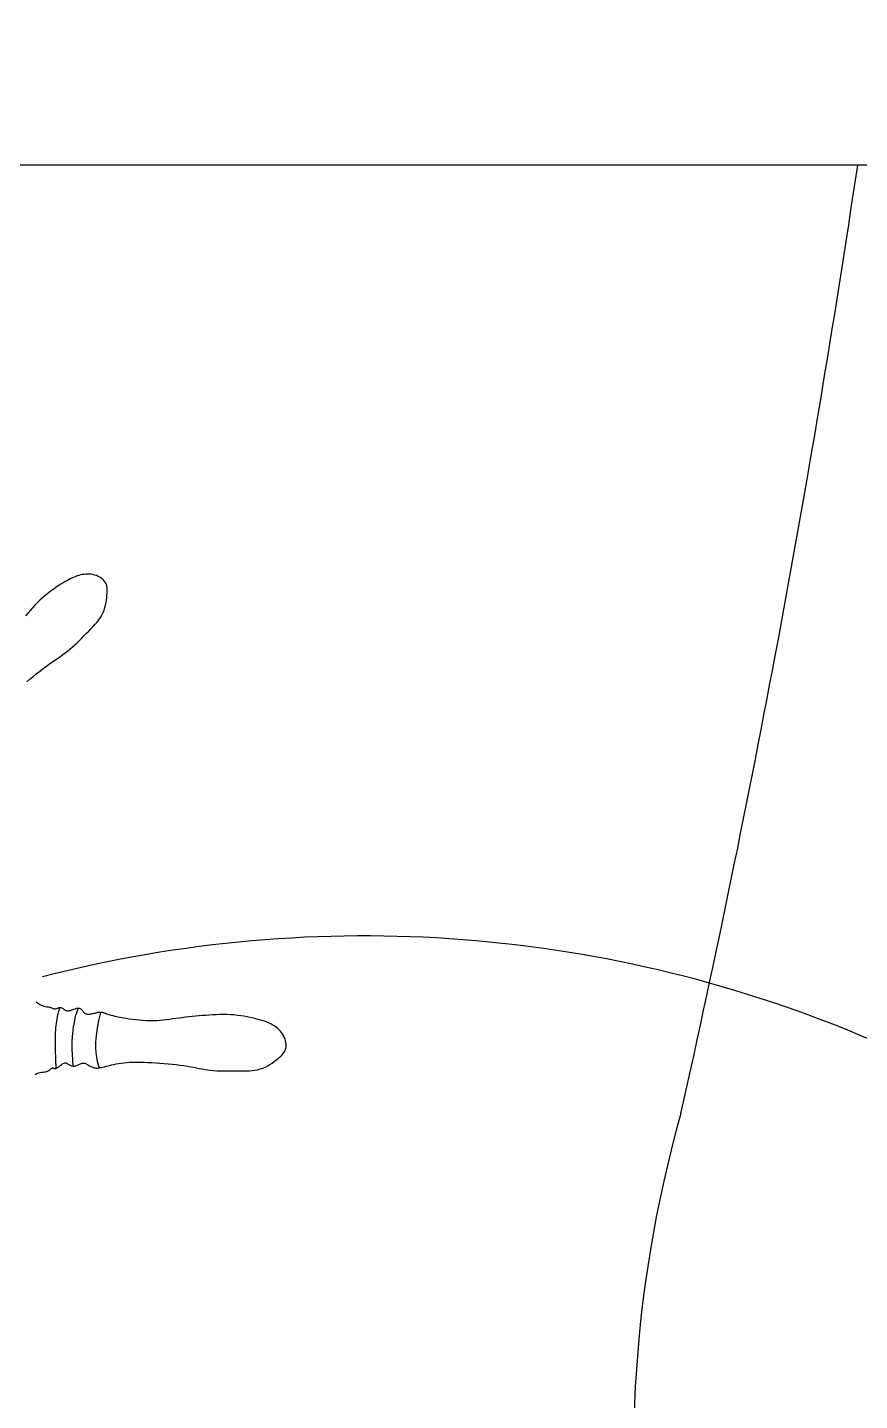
# Model space of a CAD drawing. Header units: inches. Extents: x 7.5 to 50, y 15.4 to 40.2.
# Drawn here: x 9.7707 to 9.897, y 21.3504 to 21.5588 of the extents above; entities that cross this region are included whole.
import ezdxf

# ---------------------------------------------------------------- set-up
doc = ezdxf.new("R2010")
doc.units = ezdxf.units.IN
doc.header["$MEASUREMENT"] = 0
doc.layers.add('02', color=2, linetype='Continuous')

msp = doc.modelspace()

# ---------------------------------------------------------------- linework, layer by layer
at = {"layer": '02'}
for points in [[(11.16826974418479, 23.56794742016897), (11.16826974418479, 21.53794742017013), (9.464629396372466, 21.53794742017013), (9.464629396372466, 23.56794742016897)], [(9.770650655538766, 21.45950172718691), (9.771125433542757, 21.45990891572107), (9.771602914012028, 21.46031109034917), (9.772079043365075, 21.46070420134598), (9.772549767554729, 21.46108419901535), (9.773011032999484, 21.46144703363203), (9.773458785652174, 21.46178865548533), (9.773888971931292, 21.46210501484999), (9.774298760383381, 21.46239386189806), (9.774690210395484, 21.46266014627432), (9.775066603249861, 21.46291061747721), (9.775431220694436, 21.46315202503425), (9.775787344709961, 21.46339111847298), (9.776138256345867, 21.4636346472918), (9.776487237815736, 21.46388936103282), (9.776837570634662, 21.46416200917989), (9.777191787767215, 21.46445753822005), (9.777549427044569, 21.46477368227458), (9.777909277747376, 21.46510637248245), (9.77827012915629, 21.46545153992444), (9.778630770784794, 21.46580511571043), (9.77898999191354, 21.4661630309212), (9.779346581590353, 21.46652121665208), (9.779699329328714, 21.46687560401293), (9.780046632322474, 21.46722320591758), (9.780385320582418, 21.46756536246645), (9.78071183203253, 21.46790449560755), (9.781022605062454, 21.46824302725978), (9.78131407689768, 21.46858337934206), (9.781582686160682, 21.46892797380239), (9.781824870775445, 21.46927923253057), (9.78203706843312, 21.46963957750373), (9.782216843026681, 21.47001037024271), (9.782366260695262, 21.47038873079251), (9.782488513314156, 21.47077071881464), (9.782586792758657, 21.47115239397059), (9.782664290904059, 21.47152981590731), (9.782724199392824, 21.4718990443154), (9.782769710333078, 21.47225613884181), (9.782804015367283, 21.47259715914803), (9.782829221845596, 21.4729189803849), (9.78284309971611, 21.4732217396169), (9.782842333703293, 21.47350638939785), (9.7828236092301, 21.47377388231067), (9.782783611253826, 21.47402517089464), (9.782719024731769, 21.47426120770357), (9.782626534854053, 21.47448294530583), (9.782502827043636, 21.47469133626979), (9.782345875673919, 21.47488693912707), (9.78215881348121, 21.47506873646595), (9.781946062385096, 21.47523531682342), (9.781712045003651, 21.47538526878012), (9.78146118325646, 21.47551718088759), (9.78119789952877, 21.4756296417119), (9.780926615740164, 21.47572123981914), (9.780651754275887, 21.47579056374631), (9.780377143570213, 21.47583677006438), (9.78010423695202, 21.47586128727668), (9.779833894032045, 21.47586611184776), (9.779566974421023, 21.47585324028584), (9.779304337962522, 21.47582466905548), (9.779046844034447, 21.47578239465034), (9.778795352480365, 21.47572841356411), (9.778550722911014, 21.47566472226132), (9.778312931577666, 21.47559269524314), (9.778078421992241, 21.47551121892426), (9.777842754074364, 21.47541855769774), (9.77760148797649, 21.47531297600032), (9.777350184083907, 21.47519273823961), (9.777084402316241, 21.47505610880868), (9.776799702825947, 21.47490135214426), (9.776491645532651, 21.47472673265398), (9.776157270693211, 21.47453090041487), (9.7757995382836, 21.47431404828345), (9.77542288791853, 21.47407675480023), (9.775031759911208, 21.47381959844748), (9.774630593876346, 21.47354315779481), (9.774223829661487, 21.47324801132451), (9.773815907114177, 21.47293473759161), (9.773411266547619, 21.47260391510751), (9.773013575044452, 21.47225641166111), (9.772623412352978, 21.47189425212233), (9.772240584990932, 21.47151975058038), (9.771864900174542, 21.47113522118267), (9.771496164654373, 21.47074297804753), (9.771134185413821, 21.47034533526418), (9.770778769669114, 21.46994460698003), (9.770429723937987, 21.46954310731341)], [(9.771939074895336, 21.39988913811354), (9.772116447375147, 21.39999906390691), (9.772414329503654, 21.40013558140451), (9.772680518957777, 21.40021788419941), (9.772918623681171, 21.40026172807226), (9.773132250686167, 21.40028286881822), (9.773325007450758, 21.40029706224701), (9.773500501452936, 21.40032006416838), (9.773661818862884, 21.40036401524518), (9.773809961085199, 21.40042659566931), (9.773945409380822, 21.40050187050034), (9.774068643380879, 21.40058390481241), (9.77418014411348, 21.40066676366511), (9.774280392141073, 21.40074451210345), (9.774369867560445, 21.40081121520158), (9.774449051399706, 21.40086093801907), (9.774518638658328, 21.40088943951665), (9.774580186274825, 21.40089925421595), (9.774635465391903, 21.40089461053973), (9.774686247617929, 21.40087973689621), (9.77473430409561, 21.4008588617227), (9.774781406433313, 21.40083621342743), (9.774829326239406, 21.40081602043316), (9.774879834889425, 21.40080251116266), (9.774934499566434, 21.40079920926033), (9.774994069985105, 21.40080681921351), (9.775059092133297, 21.40082534077479), (9.775130111766039, 21.40085477365316), (9.775207674405529, 21.40089511757211), (9.775292326039626, 21.40094637228427), (9.775384611957698, 21.4010085374986), (9.775485078380434, 21.40108161295317), (9.775593793527214, 21.40116484824936), (9.775708917570292, 21.4012544924855), (9.775828133611931, 21.40134604468145), (9.775949124521567, 21.40143500379887), (9.776069573401465, 21.40151686884307), (9.776187162888228, 21.40158713881934), (9.776299576316951, 21.40164131268936), (9.77640449655707, 21.40167488947296), (9.776500401594667, 21.40168475476927), (9.776588950348078, 21.40167334074173), (9.776672596153794, 21.4016444662058), (9.776753793279632, 21.40160194993329), (9.776834995527743, 21.40154961071054), (9.77691865623462, 21.40149126735302), (9.77700722990091, 21.40143073861797), (9.777103169630273, 21.4013718433354), (9.777208293364374, 21.40131803677028), (9.77732187187764, 21.40127132029117), (9.777442540549664, 21.40123333173066), (9.777568934061556, 21.40120570893593), (9.777699687094419, 21.40119008975413), (9.77783343479502, 21.40118811204699), (9.777968812077297, 21.40120141364711), (9.778104453389524, 21.40123163240165), (9.778239267454474, 21.40127917816532), (9.778373256600453, 21.40133954875015), (9.778506696266113, 21.40140701396118), (9.778639862355767, 21.40147584361799), (9.778773030773728, 21.40154030752561), (9.778906476958646, 21.40159467550362), (9.779040477047666, 21.4016332173716), (9.779175306479438, 21.40165020292003), (9.779311103788196, 21.4016415846792), (9.779447458493514, 21.40161004597864), (9.77958382274489, 21.40155995282945), (9.779719648226155, 21.40149567125733), (9.779854387319638, 21.40142156728795), (9.779987491942002, 21.40134200696153), (9.780118414242743, 21.40126135628922), (9.780246606371357, 21.40118398131123), (9.780371884391634, 21.40111361117412), (9.780495521188705, 21.40105142763893), (9.780619153794824, 21.40099797561667), (9.780744418543755, 21.40095379996016), (9.780872952700584, 21.40091944560951), (9.781006393297567, 21.40089545743209), (9.781146376668467, 21.40088238032437), (9.781294540311201, 21.4008807591828), (9.781452452572985, 21.4008908888001), (9.781621410087673, 21.4009120636703), (9.781802641269742, 21.40094332811092), (9.781997374300836, 21.40098372654135), (9.782206837595432, 21.40103230329365), (9.782432259568004, 21.40108810275812), (9.7826748684002, 21.40115016929591), (9.782935892739324, 21.40121754726821), (9.78321653794962, 21.40128907643626), (9.78351791928987, 21.40136277797243), (9.783841129434286, 21.40143646847824), (9.784187261057077, 21.40150796448248), (9.784557406366794, 21.40157508260123), (9.784952658270477, 21.40163563936327), (9.785374108743845, 21.40168745135558), (9.78582285092677, 21.40172833515059), (9.78629940845537, 21.4017566305785), (9.786802030210374, 21.40177277055879), (9.787328396267249, 21.40177771128325), (9.787876186934291, 21.40177240892914), (9.788443082519798, 21.4017578197028), (9.789026763332068, 21.40173489978148), (9.789624909446566, 21.40170460535698), (9.79023520093876, 21.40166789260653), (9.790854749777345, 21.40162555882959), (9.791478394339784, 21.40157776582888), (9.792100404663934, 21.40152451647115), (9.792715050321995, 21.40146581366677), (9.793316601584657, 21.40140166028247), (9.793899328256948, 21.40133205922863), (9.79445750037673, 21.40125701338653), (9.79498538774903, 21.40117652566656), (9.795479397564186, 21.40109100714577), (9.79594448608811, 21.40100250178617), (9.79638774580787, 21.40091346171645), (9.796816270374684, 21.40082633909439), (9.797237152508451, 21.40074358607777), (9.79765748562756, 21.40066765480984), (9.79808436245191, 21.40060099744839), (9.798524876632719, 21.40054606612208), (9.798984316452398, 21.400504567465), (9.799460753141894, 21.40047522595811), (9.799950453494667, 21.40045602055867), (9.800449684304176, 21.40044493022393), (9.800954712363882, 21.4004399338966), (9.801461804234414, 21.40043901053392), (9.80196722670923, 21.40044013910771), (9.802467246814622, 21.40044129854611), (9.802958618658586, 21.40044150986902), (9.803440048866896, 21.40044396228874), (9.803910730681373, 21.40045288710932), (9.804369858275159, 21.40047251559114), (9.804816625355734, 21.40050707900915), (9.80525022586341, 21.4005608086383), (9.80566985350567, 21.40063793578262), (9.806074702455653, 21.40074269168796), (9.80646401228848, 21.40087776191027), (9.806837207912459, 21.40103964895494), (9.807193759870707, 21.40122330960836), (9.80753313893917, 21.40142370067148), (9.807854815893798, 21.40163577890159), (9.808158261743365, 21.40185450108508), (9.808442946565329, 21.40207482400834), (9.808708341834127, 21.40229170444324), (9.808953727404578, 21.40250144263806), (9.809177623637943, 21.4027057126597), (9.809378359974353, 21.40290753206606), (9.80955426562111, 21.40310991837138), (9.809703670484005, 21.40331588913356), (9.809824904236002, 21.4035284618814), (9.809916296317233, 21.4037506541728), (9.80997617640066, 21.40398548350746), (9.810003506992935, 21.4042347770384), (9.809999784030943, 21.4044956001682), (9.80996713651809, 21.40476382790909), (9.809907693457781, 21.40503533525877), (9.809823583387761, 21.40530599722948), (9.809716935311435, 21.40557168881893), (9.80958987846504, 21.40582828501025), (9.80944454138632, 21.40607166084479), (9.80928303515072, 21.40629851277587), (9.809107397259204, 21.40650882319566), (9.808919647517605, 21.40670339599561), (9.808721805266096, 21.40688303502353), (9.80851589031051, 21.40704854418542), (9.808303921991019, 21.40720072731452), (9.808087920346289, 21.40734038831685), (9.80786990448366, 21.40746833105474), (9.807650829707264, 21.40758554411256), (9.807427394012912, 21.40769375500637), (9.807195230196221, 21.4077948759597), (9.806949971984132, 21.40789081921063), (9.80668725240509, 21.40798349699723), (9.806402704720377, 21.40807482152847), (9.806091962191267, 21.40816670504243), (9.805750658079042, 21.40826105976263), (9.805375745096235, 21.40835902417272), (9.80496945236343, 21.40845864162217), (9.804535328685297, 21.40855718172057), (9.804076922400846, 21.40865191407753), (9.803597782081916, 21.40874010827353), (9.803101456300347, 21.40881903393271), (9.802591493395148, 21.40888596065012), (9.802071442403822, 21.40893815803535), (9.801544510335653, 21.40897364622757), (9.80101253794971, 21.40899344751339), (9.80047702560666, 21.40899933472353), (9.799939472968681, 21.40899308070326), (9.799401379697947, 21.40897645828333), (9.798864245922296, 21.408951240309), (9.798329571303903, 21.40891919958191), (9.797798855737774, 21.40888210896188), (9.797273348825975, 21.40884144581756), (9.796753300861447, 21.40879750558194), (9.796238711611359, 21.4087502882841), (9.795729581308542, 21.40869979392406), (9.795225909952997, 21.40864602248727), (9.794727697311892, 21.40858897395916), (9.794234943618058, 21.40852864836885), (9.793747648638664, 21.40846504568723), (9.793265425874843, 21.40839859814984), (9.792786341435267, 21.40833146687616), (9.792308074464081, 21.40826624520665), (9.79182830457109, 21.4082055264818), (9.79134471113327, 21.40815190405662), (9.790854973294763, 21.40810797125702), (9.790356770665376, 21.40807632142347), (9.789847782622083, 21.40805954792555), (9.789326871088697, 21.40805951586768), (9.788797629573374, 21.40807517745376), (9.788264833665444, 21.40810475669529), (9.787733259419902, 21.40814647757467), (9.78720768289174, 21.40819856408886), (9.786692879903121, 21.40825924022025), (9.78619362650904, 21.40832672996581), (9.785714698531656, 21.40839925733705), (9.785260371905743, 21.40847518298794), (9.784832920455365, 21.40855341433159), (9.784434118815689, 21.40863299546724), (9.784065740690558, 21.40871297047958), (9.783729560482307, 21.4087923834824), (9.78342735189478, 21.40887027857494), (9.78316088909748, 21.4089456998128), (9.782931946259914, 21.40901769133885), (9.78274081954266, 21.40908527522075), (9.782581892837761, 21.40914738561802), (9.78244807272683, 21.40920293470223), (9.782332265092982, 21.40925083463041), (9.782227376517831, 21.40928999755958), (9.782126312651663, 21.40931933564676), (9.782021980076088, 21.409337761049), (9.781907284907057, 21.4093441859233), (9.781776815461917, 21.4093380673086), (9.781631890260606, 21.40932104166965), (9.781475509093134, 21.40929529035308), (9.78131067291367, 21.40926299470554), (9.781140381512223, 21.40922633605911), (9.780967635377301, 21.4091874957459), (9.780795435230239, 21.4091486551271), (9.780626780861049, 21.40911199553481), (9.780464263907625, 21.40907960756991), (9.780308838277115, 21.4090532188649), (9.780161048793225, 21.40903446632107), (9.780021440512492, 21.40902498682514), (9.77989055802579, 21.40902641726385), (9.77976894662249, 21.4090403945385), (9.779657150660633, 21.40906855555037), (9.779555715662418, 21.4091125371862), (9.779464731966137, 21.40917306704174), (9.779382472666903, 21.40924723547611), (9.77930675707291, 21.40933122355742), (9.779235404259516, 21.40942121236836), (9.779166233069255, 21.40951338294796), (9.779097063043146, 21.40960391637888), (9.77902571255806, 21.40968899374381), (9.778950001387848, 21.40976479606721), (9.778868020554064, 21.40982809551603), (9.778778952122657, 21.40987802841952), (9.778682250571428, 21.40991432219122), (9.77857737037818, 21.40993670424465), (9.778463765787883, 21.40994490202244), (9.77834089151117, 21.40993864289445), (9.778208201327352, 21.40991765430332), (9.778065150412722, 21.40988166363346), (9.777911783237933, 21.4098313985243), (9.777750508203162, 21.40977158730053), (9.77758432346861, 21.40970795852733), (9.777416227892964, 21.40964624074073), (9.777249219636424, 21.40959216247681), (9.77708629755768, 21.40955145228614), (9.776930460282593, 21.40952983871936), (9.77678470620419, 21.4095330503125), (9.77665112544316, 21.40956463319268), (9.776528174565165, 21.40961940380763), (9.776413401397868, 21.40968999616704), (9.77630435400176, 21.40976904428059), (9.776198580437331, 21.40984918220162), (9.776093628532244, 21.40992304392527), (9.775987046346991, 21.40998326347577), (9.775876382174893, 21.41002247487737), (9.775759955677195, 21.41003554011073), (9.775639174547969, 21.41002623304045), (9.775516219013362, 21.41000055544388), (9.77539326883386, 21.4099645091566), (9.775272503769948, 21.40992409599964), (9.775156103349282, 21.4098853177649), (9.77504624779801, 21.40985417627341), (9.774945116876616, 21.40983667334618), (9.774853447261258, 21.40983725392395), (9.774766203290774, 21.40985413564446), (9.774676906452505, 21.40988397923608), (9.7745790775353, 21.40992344547082), (9.77446623849216, 21.40996919507703), (9.774331909879102, 21.41001788884129), (9.774169613649129, 21.41006618750649), (9.773972870591088, 21.41011075181556), (9.773737747264086, 21.41015106080992), (9.773470491678445, 21.41019786649228), (9.773179896217762, 21.41026473916387), (9.772874754429786, 21.41036524914049), (9.772563858465283, 21.41051296667971), (9.772256001872002, 21.41072146208277), (9.772080537672146, 21.41088911322837)], [(9.775094602066083, 21.40084005721398), (9.775038321311577, 21.40227372063342), (9.774996717269524, 21.40358391508304), (9.774980215863316, 21.40479160485226), (9.774999243947669, 21.40591775421596), (9.775064227445974, 21.40698332743447), (9.775185592747285, 21.40800928879722), (9.775373766473486, 21.40901660256456), (9.775639174547969, 21.41002623304045)], [(9.777699687094419, 21.40119008975413), (9.777616981458841, 21.40213552845777), (9.777562990128054, 21.40297895192013), (9.777534882579921, 21.40373340896), (9.777529826895325, 21.40441194843985), (9.7775449923193, 21.40502761919303), (9.777577547631218, 21.40559347005289), (9.777624661377622, 21.40612254986733), (9.777683502570717, 21.40662790746971), (9.777751683532252, 21.40711978365395), (9.777828590520649, 21.40759718692531), (9.77791405380237, 21.40805631777872), (9.778007903411044, 21.40849337666547), (9.778109969380303, 21.40890456406593), (9.778220081743775, 21.40928608044593), (9.778338070535092, 21.40963412627131), (9.778463765787883, 21.40994490202244)], [(9.781842050184487, 21.40934112661595), (9.781549357851027, 21.40810463066115), (9.781317116036071, 21.40694322615415), (9.78115297252777, 21.40584549067095), (9.78106457557994, 21.40480000180211), (9.78105957298073, 21.40379533707998), (9.781145612751125, 21.40282007410966), (9.781330342446445, 21.40186279045262), (9.781621410087673, 21.4009120636703)]]:
    msp.add_lwpolyline(points, dxfattribs=at)
for centre, radius, start, end in [((7.921052377247243, 21.83164351473639), 1.997373562590576, 347.3432990858179, 351.544504732892), ((9.821849240730508, 21.22584058608587), 0.1950972082214225, 66.72349111672524, 104.487956572041), ((10.05274589061271, 21.34219647546085), 0.1900520768518069, 164.1820616598298, 214.6942770884289)]:
    msp.add_arc(centre, radius, start, end, dxfattribs=at)

doc.saveas('drawing.dxf')
